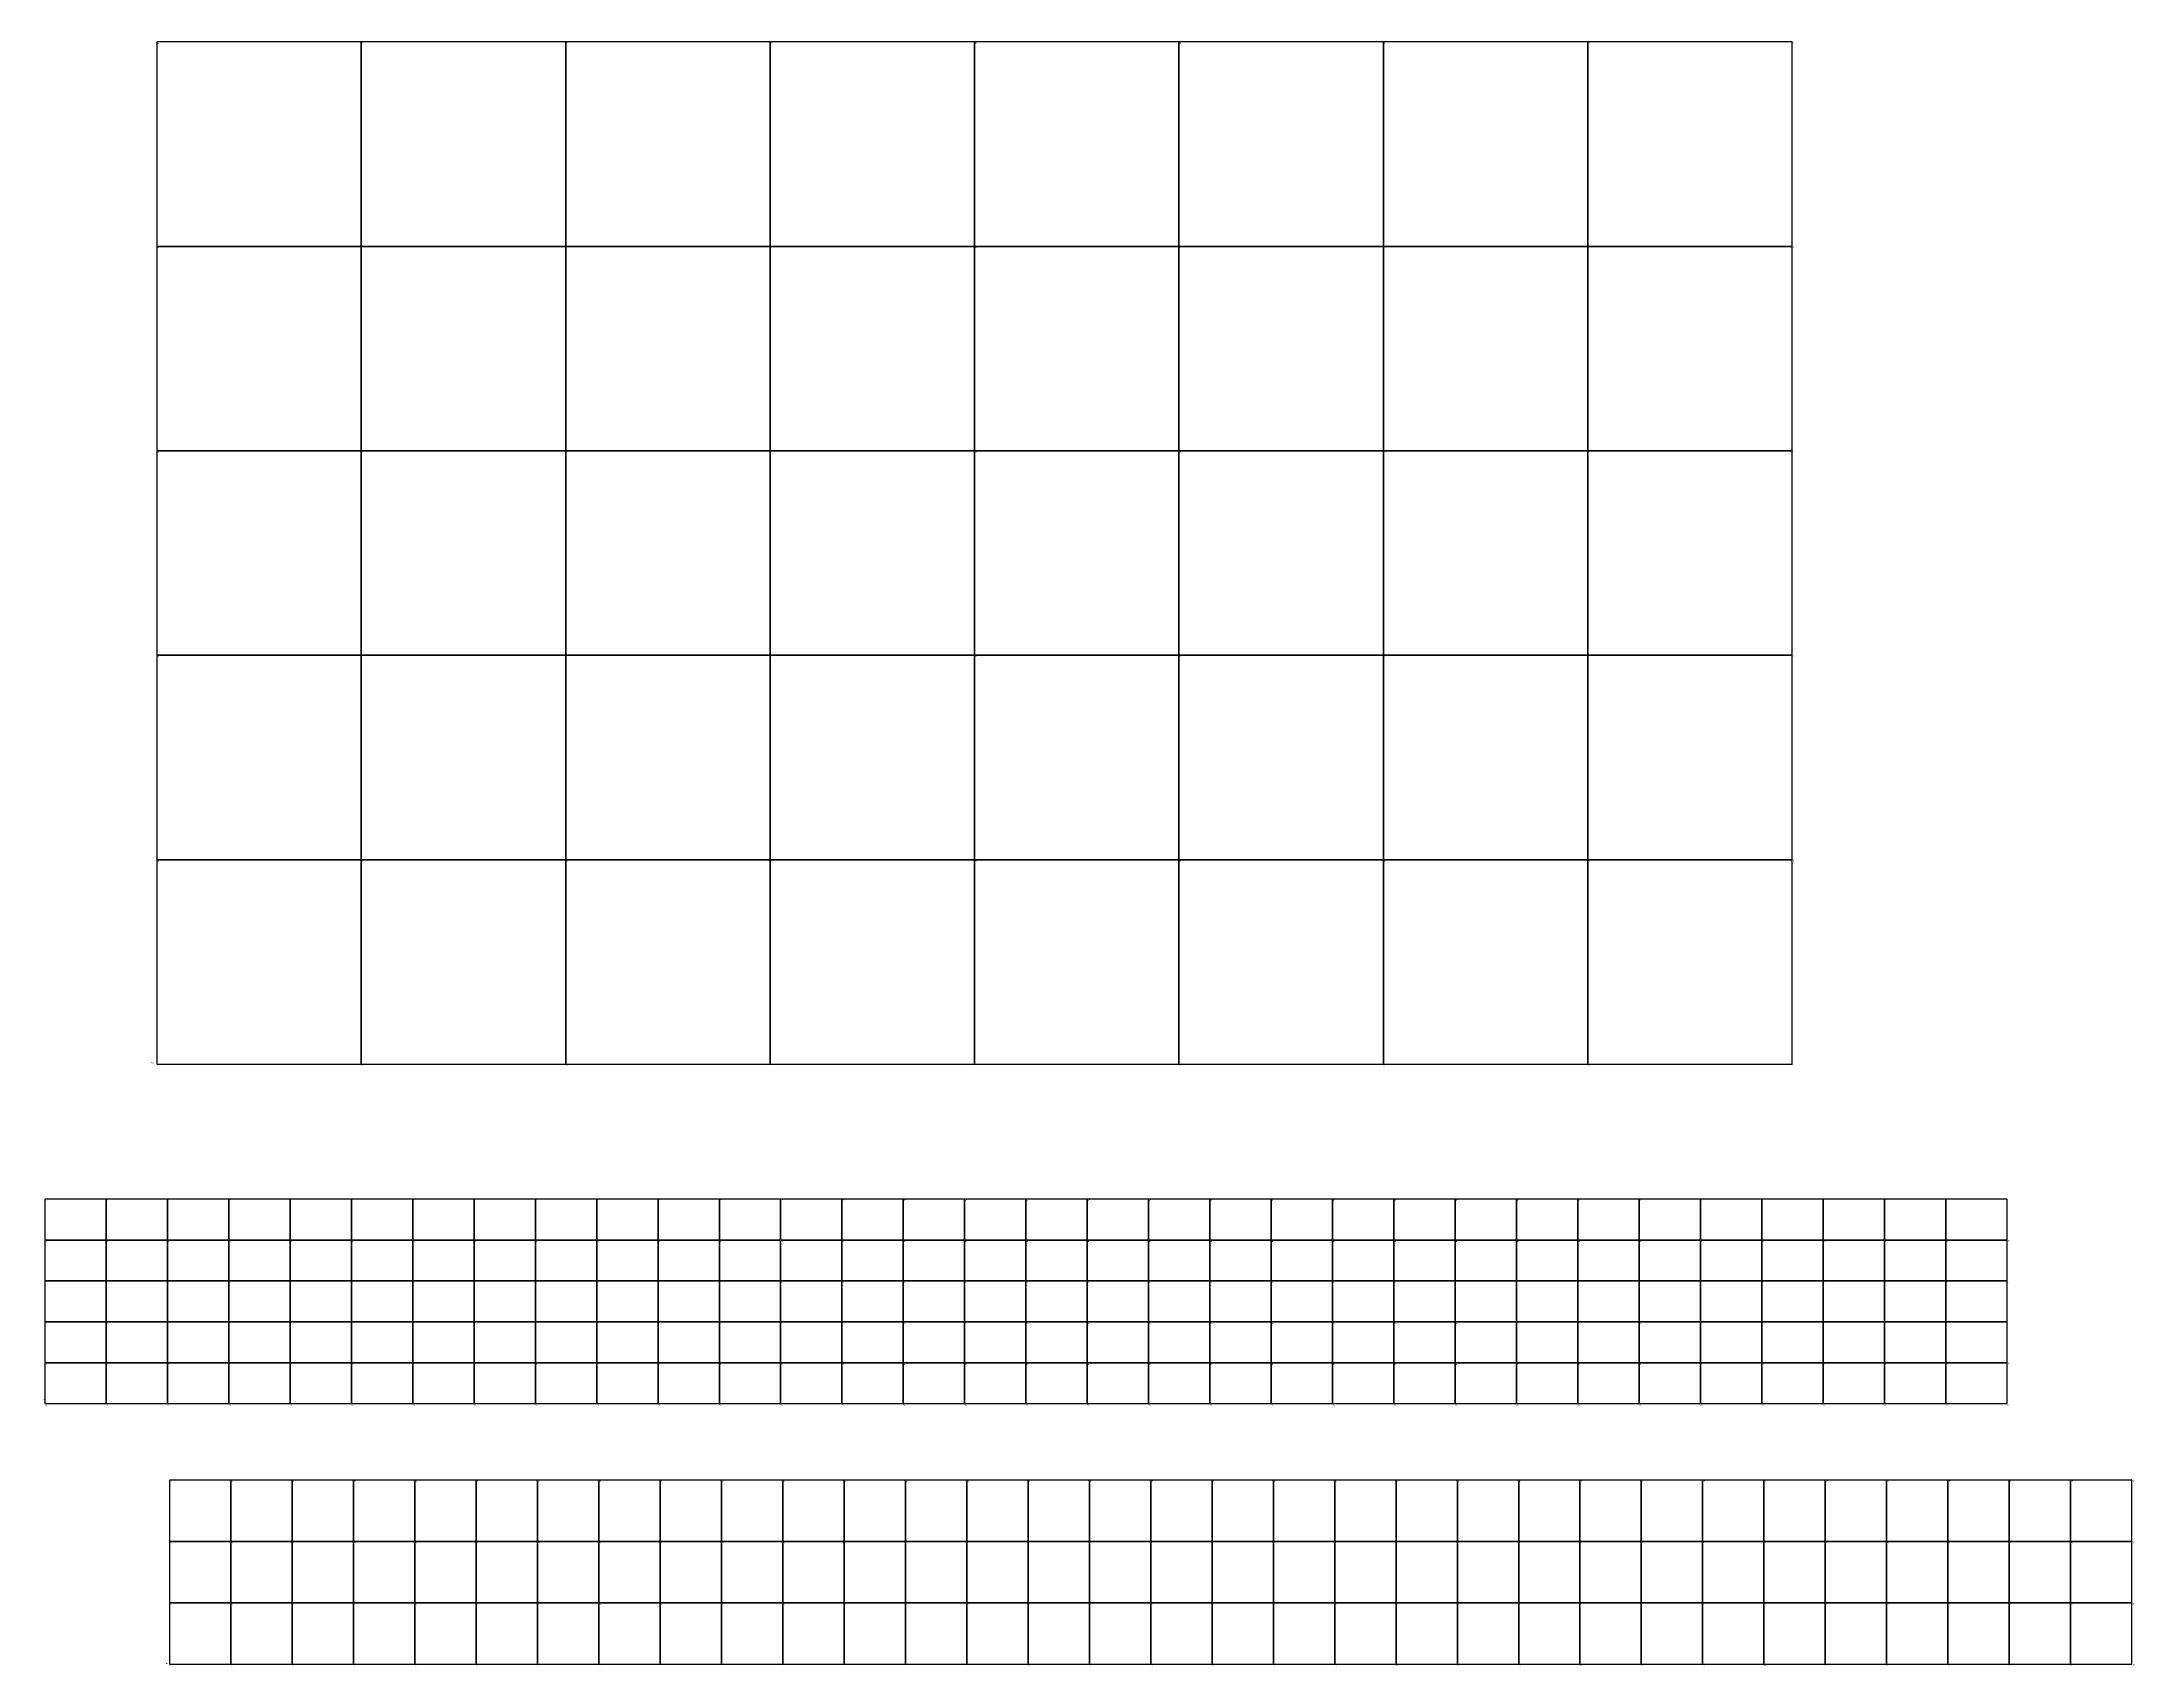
# Model space of a CAD drawing. Extents: x 3411 to 238236, y 6926 to 86361.
# Drawn here: x 3411 to 105773, y 6926 to 86361 of the extents above; entities that cross this region are included whole.
import ezdxf
from ezdxf.enums import TextEntityAlignment as Align

# ---------------------------------------------------------------- set-up
doc = ezdxf.new("R2010")
doc.units = 13
doc.header["$MEASUREMENT"] = 0
doc.layers.get('0').update_dxf_attribs({"color": 6})
doc.layers.add('L3D0 Base', color=3, linetype='Continuous')
doc.styles.get("Standard").update_dxf_attribs({"font": '', "height": 40})
doc.styles.get('Standard').set_extended_font_data('LM Mono Light 10', bold=True)

# ---------------------------------------------------------------- blocks, each defined once
blk = doc.blocks.new('*U1')
at = {"layer": 'L3D0 Base'}
for s, p in [('Y:6', (0, 49955)), ('Y:5', (0, 39955)), ('Y:4', (0, 29955)), ('Y:3', (0, 19955)), ('Y:2', (0, 9955)), ('Y:1', (0, -50))]:
    blk.add_text(s, height=40, dxfattribs=at).set_placement(p, align=Align.TOP_LEFT)
blk = doc.blocks.new('*U2')
at = {"layer": 'L3D0 Base', "color": 0, "linetype": 'ByBlock', "lineweight": -2, "transparency": 16777216}
for p in [(0, 0), (10000, 0), (20000, 0), (30000, 0), (40000, 0), (50000, 0), (60000, 0), (70000, 0), (80000, 0)]:
    blk.add_blockref('*U1', p, dxfattribs=at)
blk = doc.blocks.new('*U3')
at = {"layer": 'L3D0 Base'}
for s, p in [('X:1', (0, 0)), ('X:2', (10000, 0)), ('X:3', (20000, 0)), ('X:4', (30000, 0)), ('X:5', (40000, 0)), ('X:6', (50000, 0)), ('X:7', (60000, 0)), ('X:8', (70000, 0)), ('X:9', (80000, 0))]:
    blk.add_text(s, height=40, dxfattribs=at).set_placement(p, align=Align.TOP_LEFT)
blk = doc.blocks.new('*U4')
at = {"layer": 'L3D0 Base', "color": 0, "linetype": 'ByBlock', "lineweight": -2, "transparency": 16777216}
for p in [(0, 50000), (0, 40000), (0, 30000), (0, 20000), (0, 10000), (0, 0)]:
    blk.add_blockref('*U3', p, dxfattribs=at)
blk = doc.blocks.new('*U5')
blk.add_lwpolyline([(0, 0), (10000, 0), (10000, 10000), (0, 10000)], close=True)
blk = doc.blocks.new('*U6')
at = {"layer": 'L3D0 Base', "color": 0, "linetype": 'ByBlock', "lineweight": -2, "transparency": 16777216}
for p in [(0, 40000), (10000, 40000), (20000, 40000), (30000, 40000), (40000, 40000), (50000, 40000), (60000, 40000), (70000, 40000), (0, 30000), (10000, 30000), (20000, 30000), (30000, 30000), (40000, 30000), (50000, 30000), (60000, 30000), (70000, 30000), (0, 20000), (10000, 20000), (20000, 20000), (30000, 20000), (40000, 20000), (50000, 20000), (60000, 20000), (70000, 20000), (0, 10000), (10000, 10000), (20000, 10000), (30000, 10000), (40000, 10000), (50000, 10000), (60000, 10000), (70000, 10000), (0, 0), (10000, 0), (20000, 0), (30000, 0), (40000, 0), (50000, 0), (60000, 0), (70000, 0)]:
    blk.add_blockref('*U5', p, dxfattribs=at)
blk = doc.blocks.new('*U7')
blk.add_lwpolyline([(0, 0), (3000, 0), (3000, 2000), (0, 2000)], close=True)
blk = doc.blocks.new('*U8')
at = {"layer": 'L3D0 Base', "color": 0, "linetype": 'ByBlock', "lineweight": -2, "transparency": 16777216}
for p in [(0, 8000), (3000, 8000), (6000, 8000), (9000, 8000), (12000, 8000), (15000, 8000), (18000, 8000), (21000, 8000), (24000, 8000), (27000, 8000), (30000, 8000), (33000, 8000), (36000, 8000), (39000, 8000), (42000, 8000), (45000, 8000), (48000, 8000), (51000, 8000), (54000, 8000), (57000, 8000), (60000, 8000), (63000, 8000), (66000, 8000), (69000, 8000), (72000, 8000), (75000, 8000), (78000, 8000), (81000, 8000), (84000, 8000), (87000, 8000), (90000, 8000), (93000, 8000), (0, 6000), (3000, 6000), (6000, 6000), (9000, 6000), (12000, 6000), (15000, 6000), (18000, 6000), (21000, 6000), (24000, 6000), (27000, 6000), (30000, 6000), (33000, 6000), (36000, 6000), (39000, 6000), (42000, 6000), (45000, 6000), (48000, 6000), (51000, 6000), (54000, 6000), (57000, 6000), (60000, 6000), (63000, 6000), (66000, 6000), (69000, 6000), (72000, 6000), (75000, 6000), (78000, 6000), (81000, 6000), (84000, 6000), (87000, 6000), (90000, 6000), (93000, 6000), (0, 4000), (3000, 4000), (6000, 4000), (9000, 4000), (12000, 4000), (15000, 4000), (18000, 4000), (21000, 4000), (24000, 4000), (27000, 4000), (30000, 4000), (33000, 4000), (36000, 4000), (39000, 4000), (42000, 4000), (45000, 4000), (48000, 4000), (51000, 4000), (54000, 4000), (57000, 4000), (60000, 4000), (63000, 4000), (66000, 4000), (69000, 4000), (72000, 4000), (75000, 4000), (78000, 4000), (81000, 4000), (84000, 4000), (87000, 4000), (90000, 4000), (93000, 4000), (0, 2000), (3000, 2000), (6000, 2000), (9000, 2000), (12000, 2000), (15000, 2000), (18000, 2000), (21000, 2000), (24000, 2000), (27000, 2000), (30000, 2000), (33000, 2000), (36000, 2000), (39000, 2000), (42000, 2000), (45000, 2000), (48000, 2000), (51000, 2000), (54000, 2000), (57000, 2000), (60000, 2000), (63000, 2000), (66000, 2000), (69000, 2000), (72000, 2000), (75000, 2000), (78000, 2000), (81000, 2000), (84000, 2000), (87000, 2000), (90000, 2000), (93000, 2000), (0, 0), (3000, 0), (6000, 0), (9000, 0), (12000, 0), (15000, 0), (18000, 0), (21000, 0), (24000, 0), (27000, 0), (30000, 0), (33000, 0), (36000, 0), (39000, 0), (42000, 0), (45000, 0), (48000, 0), (51000, 0), (54000, 0), (57000, 0), (60000, 0), (63000, 0), (66000, 0), (69000, 0), (72000, 0), (75000, 0), (78000, 0), (81000, 0), (84000, 0), (87000, 0), (90000, 0), (93000, 0)]:
    blk.add_blockref('*U7', p, dxfattribs=at)
blk = doc.blocks.new('*U9')
at = {"layer": 'L3D0 Base'}
for s, p in [('Y:6', (0, 9950)), ('Y:5', (0, 7950)), ('Y:4', (0, 5950)), ('Y:3', (0, 3950)), ('Y:2', (0, 1950)), ('Y:1', (0, -50))]:
    blk.add_text(s, height=40, dxfattribs=at).set_placement(p, align=Align.TOP_LEFT)
blk = doc.blocks.new('*U10')
at = {"layer": 'L3D0 Base', "color": 0, "linetype": 'ByBlock', "lineweight": -2, "transparency": 16777216}
for p in [(0, 0), (3000, 0), (6000, 0), (9000, 0), (12000, 0), (15000, 0), (18000, 0), (21000, 0), (24000, 0), (27000, 0), (30000, 0), (33000, 0), (36000, 0), (39000, 0), (42000, 0), (45000, 0), (48000, 0), (51000, 0), (54000, 0), (57000, 0), (60000, 0), (63000, 0), (66000, 0), (69000, 0), (72000, 0), (75000, 0), (78000, 0), (81000, 0), (84000, 0), (87000, 0), (90000, 0), (93000, 0), (96000, 0)]:
    blk.add_blockref('*U9', p, dxfattribs=at)
blk = doc.blocks.new('*U11')
blk.add_lwpolyline([(0, 0), (3000, 0), (3000, 3000), (0, 3000)], close=True)
blk = doc.blocks.new('*U12')
at = {"layer": 'L3D0 Base', "color": 0, "linetype": 'ByBlock', "lineweight": -2, "transparency": 16777216}
for p in [(0, 6000), (3000, 6000), (6000, 6000), (9000, 6000), (12000, 6000), (15000, 6000), (18000, 6000), (21000, 6000), (24000, 6000), (27000, 6000), (30000, 6000), (33000, 6000), (36000, 6000), (39000, 6000), (42000, 6000), (45000, 6000), (48000, 6000), (51000, 6000), (54000, 6000), (57000, 6000), (60000, 6000), (63000, 6000), (66000, 6000), (69000, 6000), (72000, 6000), (75000, 6000), (78000, 6000), (81000, 6000), (84000, 6000), (87000, 6000), (90000, 6000), (93000, 6000), (0, 3000), (3000, 3000), (6000, 3000), (9000, 3000), (12000, 3000), (15000, 3000), (18000, 3000), (21000, 3000), (24000, 3000), (27000, 3000), (30000, 3000), (33000, 3000), (36000, 3000), (39000, 3000), (42000, 3000), (45000, 3000), (48000, 3000), (51000, 3000), (54000, 3000), (57000, 3000), (60000, 3000), (63000, 3000), (66000, 3000), (69000, 3000), (72000, 3000), (75000, 3000), (78000, 3000), (81000, 3000), (84000, 3000), (87000, 3000), (90000, 3000), (93000, 3000), (0, 0), (3000, 0), (6000, 0), (9000, 0), (12000, 0), (15000, 0), (18000, 0), (21000, 0), (24000, 0), (27000, 0), (30000, 0), (33000, 0), (36000, 0), (39000, 0), (42000, 0), (45000, 0), (48000, 0), (51000, 0), (54000, 0), (57000, 0), (60000, 0), (63000, 0), (66000, 0), (69000, 0), (72000, 0), (75000, 0), (78000, 0), (81000, 0), (84000, 0), (87000, 0), (90000, 0), (93000, 0)]:
    blk.add_blockref('*U11', p, dxfattribs=at)
blk = doc.blocks.new('*U13')
at = {"layer": 'L3D0 Base'}
for s, p in [('Y:4', (0, 8950)), ('Y:3', (0, 5950)), ('Y:2', (0, 2950)), ('Y:1', (0, -50))]:
    blk.add_text(s, height=40, dxfattribs=at).set_placement(p, align=Align.TOP_LEFT)
blk = doc.blocks.new('*U14')
at = {"layer": 'L3D0 Base', "color": 0, "linetype": 'ByBlock', "lineweight": -2, "transparency": 16777216}
for p in [(0, 0), (3000, 0), (6000, 0), (9000, 0), (12000, 0), (15000, 0), (18000, 0), (21000, 0), (24000, 0), (27000, 0), (30000, 0), (33000, 0), (36000, 0), (39000, 0), (42000, 0), (45000, 0), (48000, 0), (51000, 0), (54000, 0), (57000, 0), (60000, 0), (63000, 0), (66000, 0), (69000, 0), (72000, 0), (75000, 0), (78000, 0), (81000, 0), (84000, 0), (87000, 0), (90000, 0), (93000, 0), (96000, 0)]:
    blk.add_blockref('*U13', p, dxfattribs=at)
blk = doc.blocks.new('*U15')
at = {"layer": 'L3D0 Base'}
for s, p in [('X:1', (0, 0)), ('X:2', (3000, 0)), ('X:3', (6000, 0)), ('X:4', (9000, 0)), ('X:5', (12000, 0)), ('X:6', (15000, 0)), ('X:7', (18000, 0)), ('X:8', (21000, 0)), ('X:9', (24000, 0)), ('X:10', (27000, 0)), ('X:11', (30000, 0)), ('X:12', (33000, 0)), ('X:13', (36000, 0)), ('X:14', (39000, 0)), ('X:15', (42000, 0)), ('X:16', (45000, 0)), ('X:17', (48000, 0)), ('X:18', (51000, 0)), ('X:19', (54000, 0)), ('X:20', (57000, 0)), ('X:21', (60000, 0)), ('X:22', (63000, 0)), ('X:23', (66000, 0)), ('X:24', (69000, 0)), ('X:25', (72000, 0)), ('X:26', (75000, 0)), ('X:27', (78000, 0)), ('X:28', (81000, 0)), ('X:29', (84000, 0)), ('X:30', (87000, 0)), ('X:31', (90000, 0)), ('X:32', (93000, 0)), ('X:33', (96000, 0))]:
    blk.add_text(s, height=40, dxfattribs=at).set_placement(p, align=Align.TOP_LEFT)
blk = doc.blocks.new('*U16')
at = {"layer": 'L3D0 Base', "color": 0, "linetype": 'ByBlock', "lineweight": -2, "transparency": 16777216}
for p in [(0, 9000), (0, 6000), (0, 3000), (0, 0)]:
    blk.add_blockref('*U15', p, dxfattribs=at)
blk = doc.blocks.new('*U17')
at = {"layer": 'L3D0 Base'}
for s, p in [('X:1', (0, 0)), ('X:2', (3000, 0)), ('X:3', (6000, 0)), ('X:4', (9000, 0)), ('X:5', (12000, 0)), ('X:6', (15000, 0)), ('X:7', (18000, 0)), ('X:8', (21000, 0)), ('X:9', (24000, 0)), ('X:10', (27000, 0)), ('X:11', (30000, 0)), ('X:12', (33000, 0)), ('X:13', (36000, 0)), ('X:14', (39000, 0)), ('X:15', (42000, 0)), ('X:16', (45000, 0)), ('X:17', (48000, 0)), ('X:18', (51000, 0)), ('X:19', (54000, 0)), ('X:20', (57000, 0)), ('X:21', (60000, 0)), ('X:22', (63000, 0)), ('X:23', (66000, 0)), ('X:24', (69000, 0)), ('X:25', (72000, 0)), ('X:26', (75000, 0)), ('X:27', (78000, 0)), ('X:28', (81000, 0)), ('X:29', (84000, 0)), ('X:30', (87000, 0)), ('X:31', (90000, 0)), ('X:32', (93000, 0)), ('X:33', (96000, 0))]:
    blk.add_text(s, height=40, dxfattribs=at).set_placement(p, align=Align.TOP_LEFT)
blk = doc.blocks.new('*U18')
at = {"layer": 'L3D0 Base', "color": 0, "linetype": 'ByBlock', "lineweight": -2, "transparency": 16777216}
for p in [(0, 10000), (0, 8000), (0, 6000), (0, 4000), (0, 2000), (0, 0)]:
    blk.add_blockref('*U17', p, dxfattribs=at)

msp = doc.modelspace()

# ---------------------------------------------------------------- block references
at = {"layer": 'L3D0 Base'}
for name, p in [('*U4', (9041, 36360)), ('*U6', (9041, 36360)), ('*U2', (9041, 36360)), ('*U18', (3556, 19762)), ('*U8', (3556, 19762)), ('*U10', (3556, 19762)), ('*U12', (9662, 7016)), ('*U16', (9662, 7016)), ('*U14', (9662, 7016))]:
    msp.add_blockref(name, p, dxfattribs=at)

# ---------------------------------------------------------------- texts
for s, p in [('9x3x2', (8712, 36408)), ('33x6', (3410, 19951)), ('33x4', (9486, 7033))]:
    msp.add_text(s, height=40).set_placement(p)

doc.saveas('drawing.dxf')
